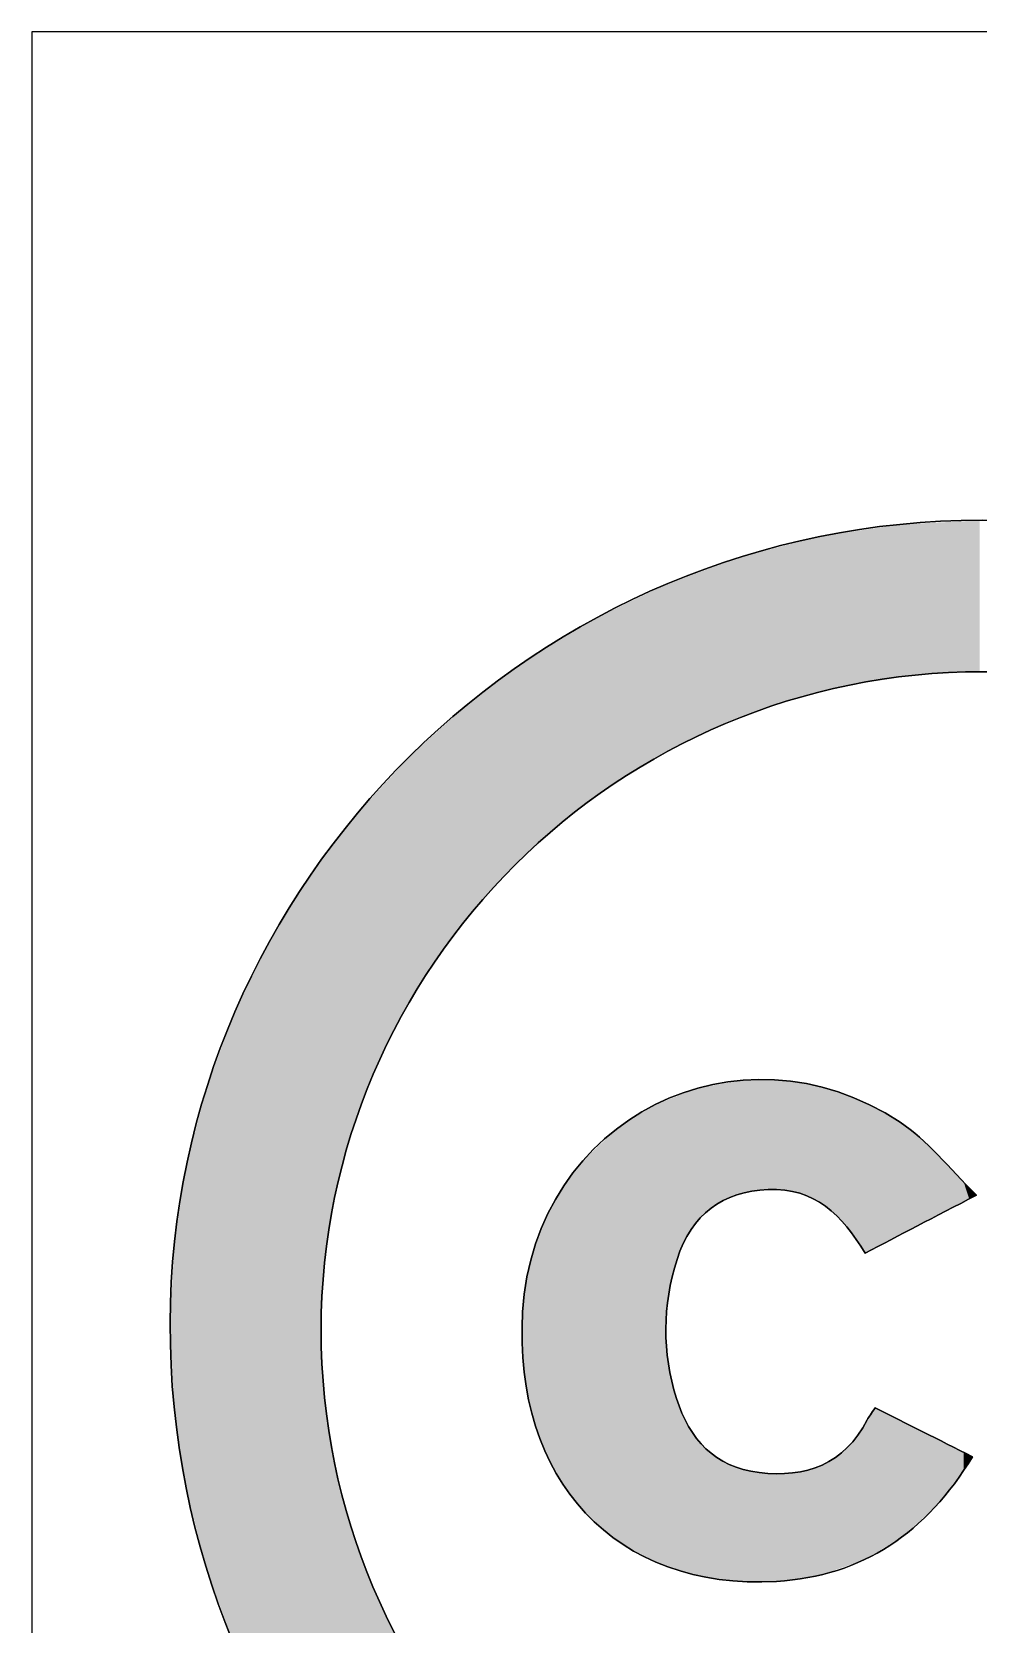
# Model space of a CAD drawing. Extents: x 0 to 338, y -185 to -55.
# Drawn here: x 293.25 to 300.38, y -66.69 to -54.69 of the extents above; entities that cross this region are included whole.
import ezdxf

# ---------------------------------------------------------------- set-up
doc = ezdxf.new("R2010")
doc.units = 0
doc.layers.add('CALQUE_1', color=7, linetype='CONTINUOUS')

# ---------------------------------------------------------------- blocks, each defined once
blk = doc.blocks.new('*U8')
at = {"layer": 'CALQUE_1', "color": 7}
for points in [[(299.714, -59.566), (299.412, -58.458), (299.714, -58.412)], [(299.79, -59.554), (299.714, -58.412), (299.79, -58.401)], [(299.714, -59.566), (299.714, -58.412), (299.79, -59.554)], [(299.887, -59.539), (299.79, -58.401), (299.887, -58.396)], [(299.79, -59.554), (299.79, -58.401), (299.887, -59.539)], [(299.906, -59.536), (299.887, -58.396), (299.906, -58.395)], [(299.887, -59.539), (299.887, -58.396), (299.906, -59.536)], [(300.332, -59.515), (299.906, -58.395), (300.332, -58.374)], [(299.906, -59.536), (299.906, -58.395), (300.332, -59.515)], [(300.393, -59.512), (300.332, -58.374), (300.393, -58.371)], [(300.332, -59.515), (300.332, -58.374), (300.393, -59.512)], [(298.919, -59.74), (298.603, -58.642), (298.919, -58.561)], [(298.934, -59.734), (298.919, -58.561), (298.934, -58.557)], [(298.919, -59.74), (298.919, -58.561), (298.934, -59.734)], [(299.114, -59.688), (298.934, -58.557), (299.114, -58.511)], [(298.934, -59.734), (298.934, -58.557), (299.114, -59.688)], [(299.186, -59.669), (299.114, -58.511), (299.186, -58.492)], [(299.114, -59.688), (299.114, -58.511), (299.186, -59.669)], [(299.394, -59.616), (299.186, -58.492), (299.394, -58.461)], [(299.186, -59.669), (299.186, -58.492), (299.394, -59.616)], [(299.412, -59.612), (299.394, -58.461), (299.412, -58.458)], [(299.394, -59.616), (299.394, -58.461), (299.412, -59.612)], [(299.412, -59.612), (299.412, -58.458), (299.714, -59.566)], [(298.534, -59.88), (298.477, -58.688), (298.534, -58.667)], [(298.603, -59.855), (298.534, -58.667), (298.603, -58.642)], [(298.534, -59.88), (298.534, -58.667), (298.603, -59.855)], [(298.603, -59.855), (298.603, -58.642), (298.919, -59.74)], [(298.463, -59.908), (298.043, -58.846), (298.463, -58.693)], [(298.477, -59.901), (298.463, -58.693), (298.477, -58.688)], [(298.463, -59.908), (298.463, -58.693), (298.477, -59.901)], [(298.477, -59.901), (298.477, -58.688), (298.534, -59.88)], [(297.978, -60.148), (297.63, -59.044), (297.978, -58.877)], [(298.029, -60.118), (297.978, -58.877), (298.029, -58.853)], [(297.978, -60.148), (297.978, -58.877), (298.029, -60.118)], [(298.041, -60.11), (298.029, -58.853), (298.041, -58.847)], [(298.029, -60.118), (298.029, -58.853), (298.041, -60.11)], [(298.043, -60.11), (298.041, -58.847), (298.043, -58.846)], [(298.041, -60.11), (298.041, -58.847), (298.043, -60.11)], [(298.043, -60.11), (298.043, -58.846), (298.463, -59.908)], [(297.63, -60.359), (297.619, -59.049), (297.63, -59.044)], [(297.63, -60.359), (297.63, -59.044), (297.978, -60.148)], [(297.449, -60.494), (297.246, -59.261), (297.449, -59.138)], [(297.509, -60.449), (297.449, -59.138), (297.509, -59.102)], [(297.449, -60.494), (297.449, -59.138), (297.509, -60.449)], [(297.619, -60.367), (297.509, -59.102), (297.619, -59.049)], [(297.509, -60.449), (297.509, -59.102), (297.619, -60.367)], [(297.619, -60.367), (297.619, -59.049), (297.63, -60.359)], [(297.237, -60.653), (297.005, -59.406), (297.237, -59.266)], [(297.246, -60.645), (297.237, -59.266), (297.246, -59.261)], [(297.237, -60.653), (297.237, -59.266), (297.246, -60.645)], [(297.246, -60.645), (297.246, -59.261), (297.449, -60.494)], [(296.884, -60.974), (296.569, -59.729), (296.884, -59.495)], [(296.891, -60.966), (296.884, -59.495), (296.891, -59.49)], [(296.884, -60.974), (296.884, -59.495), (296.891, -60.966)], [(296.951, -60.912), (296.891, -59.49), (296.951, -59.446)], [(296.891, -60.966), (296.891, -59.49), (296.951, -60.912)], [(297.005, -60.863), (296.951, -59.446), (297.005, -59.406)], [(296.951, -60.912), (296.951, -59.446), (297.005, -60.863)], [(297.005, -60.863), (297.005, -59.406), (297.237, -60.653)], [(296.533, -61.366), (296.485, -59.799), (296.533, -59.756)], [(296.563, -61.326), (296.533, -59.756), (296.563, -59.733)], [(296.533, -61.366), (296.533, -59.756), (296.563, -61.326)], [(296.569, -61.318), (296.563, -59.733), (296.569, -59.729)], [(296.563, -61.326), (296.563, -59.733), (296.569, -61.318)], [(296.569, -61.318), (296.569, -59.729), (296.884, -60.974)], [(296.485, -61.43), (296.282, -59.982), (296.485, -59.799)], [(296.485, -61.43), (296.485, -59.799), (296.533, -61.366)], [(296.277, -61.708), (296.098, -60.147), (296.277, -59.986)], [(296.282, -61.701), (296.277, -59.986), (296.282, -59.982)], [(296.277, -61.708), (296.277, -59.986), (296.282, -61.701)], [(296.282, -61.701), (296.282, -59.982), (296.485, -61.43)], [(296.028, -62.117), (295.821, -60.448), (296.028, -60.223)], [(296.032, -62.11), (296.028, -60.223), (296.032, -60.219)], [(296.028, -62.117), (296.028, -60.223), (296.032, -62.11)], [(296.056, -62.07), (296.032, -60.219), (296.056, -60.193)], [(296.032, -62.11), (296.032, -60.219), (296.056, -62.07)], [(296.098, -62.002), (296.056, -60.193), (296.098, -60.147)], [(296.056, -62.07), (296.056, -60.193), (296.098, -62.002)], [(296.098, -62.002), (296.098, -60.147), (296.277, -61.708)], [(295.819, -62.55), (295.701, -60.578), (295.819, -60.451)], [(295.821, -62.543), (295.819, -60.451), (295.821, -60.448)], [(295.819, -62.55), (295.819, -60.451), (295.821, -62.543)], [(295.821, -62.543), (295.821, -60.448), (296.028, -62.117)], [(295.701, -62.868), (295.666, -60.625), (295.701, -60.578)], [(295.701, -62.868), (295.701, -60.578), (295.819, -62.55)], [(295.651, -63.005), (295.53, -60.804), (295.651, -60.644)], [(295.653, -62.999), (295.651, -60.644), (295.653, -60.642)], [(295.651, -63.005), (295.651, -60.644), (295.653, -62.999)], [(295.666, -62.965), (295.653, -60.642), (295.666, -60.625)], [(295.653, -62.999), (295.653, -60.642), (295.666, -62.965)], [(295.666, -62.965), (295.666, -60.625), (295.701, -62.868)], [(295.529, -63.48), (295.454, -60.904), (295.529, -60.806)], [(295.53, -63.474), (295.529, -60.806), (295.53, -60.804)], [(295.529, -63.48), (295.529, -60.806), (295.53, -63.474)], [(295.53, -63.474), (295.53, -60.804), (295.651, -63.005)], [(295.428, -68.015), (295.347, -61.045), (295.428, -60.939)], [(295.453, -63.973), (295.428, -60.939), (295.453, -60.905)], [(295.428, -64.472), (295.428, -60.939), (295.453, -63.973)], [(295.454, -63.966), (295.453, -60.905), (295.454, -60.904)], [(295.453, -63.973), (295.453, -60.905), (295.454, -63.966)], [(295.454, -63.966), (295.454, -60.904), (295.529, -63.48)], [(295.347, -67.905), (295.318, -61.093), (295.347, -61.045)], [(295.347, -67.905), (295.347, -61.045), (295.428, -68.015)], [(295.318, -67.864), (295.039, -61.544), (295.318, -61.093)], [(295.318, -67.864), (295.318, -61.093), (295.347, -67.905)], [(295.039, -67.395), (295.015, -61.592), (295.039, -61.544)], [(295.039, -67.395), (295.039, -61.544), (295.318, -67.864)], [(295.015, -67.356), (294.779, -62.073), (295.015, -61.592)], [(295.015, -67.356), (295.015, -61.592), (295.039, -67.395)], [(294.761, -66.817), (294.571, -62.629), (294.761, -62.121)], [(294.779, -66.855), (294.761, -62.121), (294.779, -62.073)], [(294.761, -66.817), (294.761, -62.121), (294.779, -66.855)], [(294.779, -66.855), (294.779, -62.073), (295.015, -67.356)], [(294.571, -66.286), (294.558, -62.676), (294.571, -62.629)], [(294.571, -66.286), (294.571, -62.629), (294.761, -66.817)], [(294.558, -66.251), (294.418, -63.208), (294.558, -62.676)], [(294.558, -66.251), (294.558, -62.676), (294.571, -66.286)], [(294.418, -65.692), (294.41, -63.256), (294.418, -63.208)], [(294.418, -65.692), (294.418, -63.208), (294.558, -66.251)], [(294.41, -65.662), (294.323, -63.806), (294.41, -63.256)], [(294.41, -65.662), (294.41, -63.256), (294.418, -65.692)], [(294.323, -65.074), (294.32, -63.87), (294.323, -63.806)], [(294.323, -65.074), (294.323, -63.806), (294.41, -65.662)], [(294.32, -65.051), (294.29, -64.422), (294.32, -63.87)], [(294.32, -65.051), (294.32, -63.87), (294.323, -65.074)], [(295.428, -68.015), (295.428, -64.472), (295.453, -68.05)], [(295.453, -68.05), (295.428, -64.472), (295.453, -64.981)], [(295.453, -68.05), (295.453, -64.981), (295.454, -68.05)], [(295.454, -68.05), (295.453, -64.981), (295.454, -64.983)], [(295.454, -68.05), (295.454, -64.983), (295.529, -68.153)], [(295.529, -68.153), (295.454, -64.983), (295.529, -65.475)], [(295.529, -68.153), (295.529, -65.475), (295.53, -68.154)], [(295.53, -68.154), (295.529, -65.475), (295.53, -65.478)], [(295.53, -68.154), (295.53, -65.478), (295.651, -68.32)], [(295.651, -68.32), (295.53, -65.478), (295.651, -65.952)], [(295.651, -68.32), (295.651, -65.952), (295.653, -68.322)], [(295.653, -68.322), (295.651, -65.952), (295.653, -65.956)], [(295.653, -68.322), (295.653, -65.956), (295.666, -68.339)], [(295.666, -68.339), (295.653, -65.956), (295.666, -65.991)], [(295.666, -68.339), (295.666, -65.991), (295.701, -68.379)], [(295.701, -68.379), (295.666, -65.991), (295.701, -66.088)], [(295.701, -68.379), (295.701, -66.088), (295.819, -68.511)], [(295.819, -68.511), (295.701, -66.088), (295.819, -66.409)], [(295.819, -68.511), (295.819, -66.409), (295.821, -68.514)], [(295.821, -68.514), (295.819, -66.409), (295.821, -66.414)], [(295.821, -68.514), (295.821, -66.414), (296.028, -68.747)], [(296.028, -68.747), (295.821, -66.414), (296.028, -66.844)]]:
    blk.add_solid(points, dxfattribs=at)
blk = doc.blocks.new('*U16')
at = {"layer": 'CALQUE_1', "color": 7}
for points in [[(298.286, -63.627), (298.268, -62.649), (298.286, -62.646)], [(298.329, -63.591), (298.286, -62.646), (298.329, -62.638)], [(298.286, -63.627), (298.286, -62.646), (298.329, -63.591)], [(298.412, -63.523), (298.329, -62.638), (298.412, -62.624)], [(298.329, -63.591), (298.329, -62.638), (298.412, -63.523)], [(298.456, -63.502), (298.412, -62.624), (298.456, -62.616)], [(298.412, -63.523), (298.412, -62.624), (298.456, -63.502)], [(298.532, -63.467), (298.456, -62.616), (298.532, -62.602)], [(298.456, -63.502), (298.456, -62.616), (298.532, -63.467)], [(298.561, -63.453), (298.532, -62.602), (298.561, -62.597)], [(298.532, -63.467), (298.532, -62.602), (298.561, -63.453)], [(298.61, -63.443), (298.561, -62.597), (298.61, -62.589)], [(298.561, -63.453), (298.561, -62.597), (298.61, -63.443)], [(298.611, -63.443), (298.61, -62.589), (298.611, -62.588)], [(298.61, -63.443), (298.61, -62.589), (298.611, -63.443)], [(298.734, -63.418), (298.611, -62.588), (298.734, -62.585)], [(298.611, -63.443), (298.611, -62.588), (298.734, -63.418)], [(298.787, -63.418), (298.734, -62.585), (298.787, -62.583)], [(298.734, -63.418), (298.734, -62.585), (298.787, -63.418)], [(298.787, -63.418), (298.787, -62.583), (298.794, -63.418)], [(298.794, -63.418), (298.787, -62.583), (298.794, -62.584)], [(298.794, -63.418), (298.794, -62.584), (298.861, -63.418)], [(298.861, -63.418), (298.794, -62.584), (298.861, -62.589)], [(298.861, -63.418), (298.861, -62.589), (298.923, -63.418)], [(298.923, -63.418), (298.861, -62.589), (298.923, -62.593)], [(298.923, -63.418), (298.923, -62.593), (298.966, -63.429)], [(298.966, -63.429), (298.923, -62.593), (298.966, -62.596)], [(298.966, -63.429), (298.966, -62.596), (298.982, -63.433)], [(298.982, -63.433), (298.966, -62.596), (298.982, -62.599)], [(298.982, -63.433), (298.982, -62.599), (299.039, -63.448)], [(299.039, -63.448), (298.982, -62.599), (299.039, -62.609)], [(299.039, -63.448), (299.039, -62.609), (299.088, -63.46)], [(299.088, -63.46), (299.039, -62.609), (299.088, -62.617)], [(299.088, -63.46), (299.088, -62.617), (299.146, -63.493)], [(299.146, -63.493), (299.088, -62.617), (299.146, -62.627)], [(299.146, -63.493), (299.146, -62.627), (299.152, -63.496)], [(299.152, -63.496), (299.146, -62.627), (299.152, -62.629)], [(299.152, -63.496), (299.152, -62.629), (299.209, -63.528)], [(299.209, -63.528), (299.152, -62.629), (299.209, -62.645)], [(299.209, -63.528), (299.209, -62.645), (299.23, -63.54)], [(299.23, -63.54), (299.209, -62.645), (299.23, -62.651)], [(298.027, -66.248), (297.952, -62.771), (298.027, -62.742)], [(298.032, -64.333), (298.027, -62.742), (298.032, -62.74)], [(298.027, -64.53), (298.027, -62.742), (298.032, -64.333)], [(298.046, -64.238), (298.032, -62.74), (298.046, -62.735)], [(298.032, -64.333), (298.032, -62.74), (298.046, -64.238)], [(298.06, -64.137), (298.046, -62.735), (298.06, -62.729)], [(298.046, -64.238), (298.046, -62.735), (298.06, -64.137)], [(298.088, -64.031), (298.06, -62.729), (298.088, -62.719)], [(298.06, -64.137), (298.06, -62.729), (298.088, -64.031)], [(298.111, -63.942), (298.088, -62.719), (298.111, -62.71)], [(298.088, -64.031), (298.088, -62.719), (298.111, -63.942)], [(298.148, -63.855), (298.111, -62.71), (298.148, -62.695)], [(298.111, -63.942), (298.111, -62.71), (298.148, -63.855)], [(298.186, -63.766), (298.148, -62.695), (298.186, -62.681)], [(298.148, -63.855), (298.148, -62.695), (298.186, -63.766)], [(298.227, -63.709), (298.186, -62.681), (298.227, -62.665)], [(298.186, -63.766), (298.186, -62.681), (298.227, -63.709)], [(298.229, -63.707), (298.227, -62.665), (298.229, -62.664)], [(298.227, -63.709), (298.227, -62.665), (298.229, -63.707)], [(298.268, -63.653), (298.229, -62.664), (298.268, -62.649)], [(298.229, -63.707), (298.229, -62.664), (298.268, -63.653)], [(298.268, -63.653), (298.268, -62.649), (298.286, -63.627)], [(299.23, -63.54), (299.23, -62.651), (299.305, -63.607)], [(299.305, -63.607), (299.23, -62.651), (299.305, -62.672)], [(299.305, -63.607), (299.305, -62.672), (299.325, -63.626)], [(299.325, -63.626), (299.305, -62.672), (299.325, -62.677)], [(299.325, -63.626), (299.325, -62.677), (299.353, -63.651)], [(299.353, -63.651), (299.325, -62.677), (299.353, -62.688)], [(299.353, -63.651), (299.353, -62.688), (299.436, -63.757)], [(299.436, -63.757), (299.353, -62.688), (299.436, -62.72)], [(299.436, -63.757), (299.436, -62.72), (299.462, -63.789)], [(299.462, -63.789), (299.436, -62.72), (299.462, -62.73)], [(299.462, -63.789), (299.462, -62.73), (299.503, -63.854)], [(299.503, -63.854), (299.462, -62.73), (299.503, -62.746)], [(299.503, -63.854), (299.503, -62.746), (299.511, -63.866)], [(299.511, -63.866), (299.503, -62.746), (299.511, -62.751)], [(299.511, -63.866), (299.511, -62.751), (299.523, -63.886)], [(299.523, -63.886), (299.511, -62.751), (299.523, -62.757)], [(299.523, -63.886), (299.523, -62.757), (299.524, -63.887)], [(299.524, -63.887), (299.523, -62.757), (299.524, -62.757)], [(299.524, -63.887), (299.524, -62.757), (299.54, -63.887)], [(299.54, -63.887), (299.524, -62.757), (299.54, -62.765)], [(299.54, -63.887), (299.54, -62.765), (299.545, -63.884)], [(299.545, -63.884), (299.54, -62.765), (299.545, -62.768)], [(297.946, -66.219), (297.704, -62.926), (297.946, -62.774)], [(297.952, -66.223), (297.946, -62.774), (297.952, -62.771)], [(297.946, -66.219), (297.946, -62.774), (297.952, -66.223)], [(297.952, -66.223), (297.952, -62.771), (298.027, -66.248)], [(299.545, -63.884), (299.545, -62.768), (299.576, -63.868)], [(299.576, -63.868), (299.545, -62.768), (299.576, -62.784)], [(299.576, -63.868), (299.576, -62.784), (299.585, -63.863)], [(299.585, -63.863), (299.576, -62.784), (299.585, -62.788)], [(299.585, -63.863), (299.585, -62.788), (299.6, -63.856)], [(299.6, -63.856), (299.585, -62.788), (299.6, -62.796)], [(299.6, -63.856), (299.6, -62.796), (299.604, -63.854)], [(299.604, -63.854), (299.6, -62.796), (299.604, -62.798)], [(299.604, -63.854), (299.604, -62.798), (299.628, -63.841)], [(299.628, -63.841), (299.604, -62.798), (299.628, -62.81)], [(299.628, -63.841), (299.628, -62.81), (299.679, -63.814)], [(299.679, -63.814), (299.628, -62.81), (299.679, -62.836)], [(299.679, -63.814), (299.679, -62.836), (299.695, -63.806)], [(299.695, -63.806), (299.679, -62.836), (299.695, -62.845)], [(299.695, -63.806), (299.695, -62.845), (299.723, -63.792)], [(299.723, -63.792), (299.695, -62.845), (299.723, -62.862)], [(299.723, -63.792), (299.723, -62.862), (299.766, -63.769)], [(299.766, -63.769), (299.723, -62.862), (299.766, -62.888)], [(297.654, -66.05), (297.487, -63.116), (297.654, -62.958)], [(297.704, -66.09), (297.654, -62.958), (297.704, -62.926)], [(297.654, -66.05), (297.654, -62.958), (297.704, -66.09)], [(297.704, -66.09), (297.704, -62.926), (297.946, -66.219)], [(299.766, -63.769), (299.766, -62.888), (299.787, -63.758)], [(299.787, -63.758), (299.766, -62.888), (299.787, -62.902)], [(299.787, -63.758), (299.787, -62.902), (299.797, -63.753)], [(299.797, -63.753), (299.787, -62.902), (299.797, -62.908)], [(299.797, -63.753), (299.797, -62.908), (299.804, -63.749)], [(299.804, -63.749), (299.797, -62.908), (299.804, -62.913)], [(299.804, -63.749), (299.804, -62.913), (299.804, -63.749)], [(299.804, -63.749), (299.804, -62.913), (299.804, -62.913)], [(299.804, -63.749), (299.804, -62.913), (299.832, -63.735)], [(299.832, -63.735), (299.804, -62.913), (299.832, -62.933)], [(299.832, -63.735), (299.832, -62.933), (299.94, -63.679)], [(299.94, -63.679), (299.832, -62.933), (299.94, -63.02)], [(297.487, -65.918), (297.4, -63.198), (297.487, -63.116)], [(297.487, -65.918), (297.487, -63.116), (297.654, -66.05)], [(299.94, -63.679), (299.94, -63.02), (299.964, -63.666)], [(299.964, -63.666), (299.94, -63.02), (299.964, -63.044)], [(299.964, -63.666), (299.964, -63.044), (300.027, -63.633)], [(300.027, -63.633), (299.964, -63.044), (300.027, -63.107)], [(300.027, -63.633), (300.027, -63.107), (300.053, -63.62)], [(300.053, -63.62), (300.027, -63.107), (300.053, -63.133)], [(297.4, -65.82), (297.303, -63.321), (297.4, -63.198)], [(297.4, -65.82), (297.4, -63.198), (297.487, -65.918)], [(300.053, -63.62), (300.053, -63.133), (300.146, -63.571)], [(300.146, -63.571), (300.053, -63.133), (300.146, -63.226)], [(300.146, -63.571), (300.146, -63.226), (300.242, -63.521)], [(300.242, -63.521), (300.146, -63.226), (300.242, -63.325)], [(297.291, -65.69), (297.194, -63.488), (297.291, -63.337)], [(297.303, -65.711), (297.291, -63.337), (297.303, -63.321)], [(297.291, -65.69), (297.291, -63.337), (297.303, -65.711)], [(297.303, -65.711), (297.303, -63.321), (297.4, -65.82)], [(300.242, -63.521), (300.242, -63.325), (300.271, -63.506)], [(300.271, -63.506), (300.242, -63.325), (300.271, -63.355)], [(300.271, -63.506), (300.271, -63.355), (300.313, -63.484)], [(300.313, -63.484), (300.271, -63.355), (300.313, -63.399)], [(300.313, -63.484), (300.313, -63.399), (300.321, -63.48)], [(300.321, -63.48), (300.313, -63.399), (300.321, -63.407)], [(300.321, -63.48), (300.321, -63.407), (300.331, -63.475)], [(300.331, -63.475), (300.321, -63.407), (300.331, -63.418)], [(300.331, -63.475), (300.331, -63.418), (300.333, -63.474)], [(300.333, -63.474), (300.331, -63.418), (300.333, -63.42)], [(300.333, -63.474), (300.333, -63.42), (300.368, -63.456)], [(297.155, -65.47), (297.112, -63.65), (297.155, -63.565)], [(297.194, -65.533), (297.155, -63.565), (297.194, -63.488)], [(297.155, -65.47), (297.155, -63.565), (297.194, -65.533)], [(297.194, -65.533), (297.194, -63.488), (297.291, -65.69)], [(297.112, -65.363), (297.044, -63.824), (297.112, -63.65)], [(297.112, -65.363), (297.112, -63.65), (297.155, -65.47)], [(297.044, -65.197), (296.993, -64.008), (297.044, -63.825)], [(297.044, -65.198), (297.044, -63.825), (297.044, -63.824)], [(297.044, -65.198), (297.044, -63.824), (297.112, -65.363)], [(297.044, -65.197), (297.044, -63.825), (297.044, -65.198)], [(296.993, -64.983), (296.972, -64.126), (296.993, -64.008)], [(296.993, -64.983), (296.993, -64.008), (297.044, -65.197)], [(296.959, -64.752), (296.944, -64.395), (296.959, -64.202)], [(296.972, -64.896), (296.959, -64.202), (296.972, -64.126)], [(296.959, -64.752), (296.959, -64.202), (296.972, -64.896)], [(296.972, -64.896), (296.972, -64.126), (296.993, -64.983)], [(296.944, -64.583), (296.943, -64.568), (296.944, -64.395)], [(296.944, -64.583), (296.944, -64.395), (296.959, -64.752)], [(298.027, -66.248), (298.027, -64.53), (298.032, -66.249)], [(298.032, -66.249), (298.027, -64.53), (298.032, -64.582)], [(298.032, -66.249), (298.032, -64.582), (298.046, -66.254)], [(298.046, -66.254), (298.032, -64.582), (298.046, -64.726)], [(298.046, -66.254), (298.046, -64.726), (298.06, -66.259)], [(298.06, -66.259), (298.046, -64.726), (298.06, -64.793)], [(298.06, -66.259), (298.06, -64.793), (298.088, -66.268)], [(298.088, -66.268), (298.06, -64.793), (298.088, -64.923)], [(298.088, -66.268), (298.088, -64.923), (298.111, -66.276)], [(298.111, -66.276), (298.088, -64.923), (298.111, -64.99)], [(298.111, -66.276), (298.111, -64.99), (298.148, -66.288)], [(298.148, -66.288), (298.111, -64.99), (298.148, -65.098)], [(298.148, -66.288), (298.148, -65.098), (298.186, -66.3)], [(298.186, -66.3), (298.148, -65.098), (298.186, -65.169)], [(299.54, -66.193), (299.524, -65.182), (299.54, -65.157)], [(299.545, -66.19), (299.54, -65.157), (299.545, -65.149)], [(299.54, -66.193), (299.54, -65.157), (299.545, -66.19)], [(299.576, -66.172), (299.545, -65.149), (299.576, -65.101)], [(299.545, -66.19), (299.545, -65.149), (299.576, -66.172)], [(299.585, -66.166), (299.576, -65.101), (299.585, -65.087)], [(299.576, -66.172), (299.576, -65.101), (299.585, -66.166)], [(299.6, -66.157), (299.585, -65.087), (299.6, -65.066)], [(299.585, -66.166), (299.585, -65.087), (299.6, -66.157)], [(299.604, -66.155), (299.6, -65.066), (299.604, -65.06)], [(299.6, -66.157), (299.6, -65.066), (299.604, -66.155)], [(299.604, -66.155), (299.604, -65.06), (299.628, -66.141)], [(299.628, -66.141), (299.604, -65.06), (299.628, -65.069)], [(299.628, -66.141), (299.628, -65.069), (299.679, -66.11)], [(299.679, -66.11), (299.628, -65.069), (299.679, -65.095)], [(299.679, -66.11), (299.679, -65.095), (299.695, -66.1)], [(299.695, -66.1), (299.679, -65.095), (299.695, -65.103)], [(299.695, -66.1), (299.695, -65.103), (299.723, -66.084)], [(299.723, -66.084), (299.695, -65.103), (299.723, -65.117)], [(299.723, -66.084), (299.723, -65.117), (299.766, -66.058)], [(299.766, -66.058), (299.723, -65.117), (299.766, -65.139)], [(299.766, -66.058), (299.766, -65.139), (299.787, -66.045)], [(299.787, -66.045), (299.766, -65.139), (299.787, -65.15)], [(299.787, -66.045), (299.787, -65.15), (299.797, -66.039)], [(299.797, -66.039), (299.787, -65.15), (299.797, -65.155)], [(299.797, -66.039), (299.797, -65.155), (299.804, -66.035)], [(299.804, -66.035), (299.797, -65.155), (299.804, -65.159)], [(299.804, -66.035), (299.804, -65.159), (299.804, -66.035)], [(299.804, -66.035), (299.804, -65.159), (299.804, -65.159)], [(299.804, -66.035), (299.804, -65.159), (299.832, -66.01)], [(299.832, -66.01), (299.804, -65.159), (299.832, -65.173)], [(298.186, -66.3), (298.186, -65.169), (298.227, -66.314)], [(298.227, -66.314), (298.186, -65.169), (298.227, -65.245)], [(298.227, -66.314), (298.227, -65.245), (298.229, -66.315)], [(298.229, -66.315), (298.227, -65.245), (298.229, -65.247)], [(298.229, -66.315), (298.229, -65.247), (298.268, -66.321)], [(298.268, -66.321), (298.229, -65.247), (298.268, -65.294)], [(299.462, -66.225), (299.436, -65.314), (299.462, -65.276)], [(299.503, -66.211), (299.462, -65.276), (299.503, -65.212)], [(299.462, -66.225), (299.462, -65.276), (299.503, -66.211)], [(299.511, -66.208), (299.503, -65.212), (299.511, -65.2)], [(299.503, -66.211), (299.503, -65.212), (299.511, -66.208)], [(299.523, -66.204), (299.511, -65.2), (299.523, -65.183)], [(299.511, -66.208), (299.511, -65.2), (299.523, -66.204)], [(299.524, -66.203), (299.523, -65.183), (299.524, -65.182)], [(299.523, -66.204), (299.523, -65.183), (299.524, -66.203)], [(299.524, -66.203), (299.524, -65.182), (299.54, -66.193)], [(299.832, -66.01), (299.832, -65.173), (299.94, -65.912)], [(299.94, -65.912), (299.832, -65.173), (299.94, -65.227)], [(299.94, -65.912), (299.94, -65.227), (299.964, -65.89)], [(299.964, -65.89), (299.94, -65.227), (299.964, -65.24)], [(299.964, -65.89), (299.964, -65.24), (300.027, -65.834)], [(300.027, -65.834), (299.964, -65.24), (300.027, -65.272)], [(300.027, -65.834), (300.027, -65.272), (300.053, -65.81)], [(300.053, -65.81), (300.027, -65.272), (300.053, -65.285)], [(300.053, -65.81), (300.053, -65.285), (300.146, -65.692)], [(300.146, -65.692), (300.053, -65.285), (300.146, -65.332)], [(298.268, -66.321), (298.268, -65.294), (298.286, -66.324)], [(298.286, -66.324), (298.268, -65.294), (298.286, -65.316)], [(298.286, -66.324), (298.286, -65.316), (298.329, -66.331)], [(298.329, -66.331), (298.286, -65.316), (298.329, -65.367)], [(298.329, -66.331), (298.329, -65.367), (298.412, -66.344)], [(298.412, -66.344), (298.329, -65.367), (298.412, -65.428)], [(299.353, -66.264), (299.325, -65.415), (299.353, -65.389)], [(299.436, -66.234), (299.353, -65.389), (299.436, -65.314)], [(299.353, -66.264), (299.353, -65.389), (299.436, -66.234)], [(299.436, -66.234), (299.436, -65.314), (299.462, -66.225)], [(300.146, -65.692), (300.146, -65.332), (300.242, -65.57)], [(300.242, -65.57), (300.146, -65.332), (300.242, -65.38)], [(300.242, -65.57), (300.242, -65.38), (300.271, -65.533)], [(300.271, -65.533), (300.242, -65.38), (300.271, -65.395)], [(300.271, -65.533), (300.271, -65.395), (300.313, -65.467)], [(300.313, -65.467), (300.271, -65.395), (300.313, -65.416)], [(298.412, -66.344), (298.412, -65.428), (298.456, -66.351)], [(298.456, -66.351), (298.412, -65.428), (298.456, -65.461)], [(298.456, -66.351), (298.456, -65.461), (298.532, -66.364)], [(298.532, -66.364), (298.456, -65.461), (298.532, -65.492)], [(298.532, -66.364), (298.532, -65.492), (298.561, -66.364)], [(298.561, -66.364), (298.532, -65.492), (298.561, -65.504)], [(298.561, -66.364), (298.561, -65.504), (298.61, -66.364)], [(298.61, -66.364), (298.561, -65.504), (298.61, -65.524)], [(298.61, -66.364), (298.61, -65.524), (298.611, -66.364)], [(298.611, -66.364), (298.61, -65.524), (298.611, -65.524)], [(298.611, -66.364), (298.611, -65.524), (298.734, -66.366)], [(298.734, -66.366), (298.611, -65.524), (298.734, -65.544)], [(299.088, -66.339), (299.039, -65.537), (299.088, -65.526)], [(299.146, -66.327), (299.088, -65.526), (299.146, -65.513)], [(299.088, -66.339), (299.088, -65.526), (299.146, -66.327)], [(299.152, -66.326), (299.146, -65.513), (299.152, -65.512)], [(299.146, -66.327), (299.146, -65.513), (299.152, -66.326)], [(299.209, -66.315), (299.152, -65.512), (299.209, -65.483)], [(299.152, -66.326), (299.152, -65.512), (299.209, -66.315)], [(299.23, -66.307), (299.209, -65.483), (299.23, -65.472)], [(299.209, -66.315), (299.209, -65.483), (299.23, -66.307)], [(299.305, -66.281), (299.23, -65.472), (299.305, -65.434)], [(299.23, -66.307), (299.23, -65.472), (299.305, -66.281)], [(299.325, -66.274), (299.305, -65.434), (299.325, -65.415)], [(299.305, -66.281), (299.305, -65.434), (299.325, -66.274)], [(299.325, -66.274), (299.325, -65.415), (299.353, -66.264)], [(300.313, -65.467), (300.313, -65.416), (300.321, -65.455)], [(300.321, -65.455), (300.313, -65.416), (300.321, -65.42)], [(300.321, -65.455), (300.321, -65.42), (300.331, -65.438)], [(300.331, -65.438), (300.321, -65.42), (300.331, -65.425)], [(300.331, -65.438), (300.331, -65.425), (300.333, -65.435)], [(298.734, -66.366), (298.734, -65.544), (298.787, -66.366)], [(298.787, -66.366), (298.734, -65.544), (298.787, -65.552)], [(298.787, -66.366), (298.787, -65.552), (298.794, -66.366)], [(298.794, -66.366), (298.787, -65.552), (298.794, -65.553)], [(298.861, -66.367), (298.794, -65.553), (298.861, -65.552)], [(298.794, -66.366), (298.794, -65.553), (298.861, -66.367)], [(298.923, -66.361), (298.861, -65.552), (298.923, -65.551)], [(298.861, -66.367), (298.861, -65.552), (298.923, -66.361)], [(298.923, -66.361), (298.923, -65.551), (298.966, -66.356)], [(298.966, -66.356), (298.923, -65.551), (298.966, -65.551)], [(298.982, -66.354), (298.966, -65.551), (298.982, -65.55)], [(298.966, -66.356), (298.966, -65.551), (298.982, -66.354)], [(299.039, -66.349), (298.982, -65.55), (299.039, -65.537)], [(298.982, -66.354), (298.982, -65.55), (299.039, -66.349)], [(299.039, -66.349), (299.039, -65.537), (299.088, -66.339)]]:
    blk.add_solid(points, dxfattribs=at)
blk = doc.blocks.new('BLOCK_4')
at = {"layer": 'CALQUE_1'}
for points, knots in [([(337.738, -68.285), (337.644, -68.281), (337.55, -68.274), (337.456, -68.274), (327.14, -68.273), (316.824, -68.274), (306.507, -68.269), (306.316, -68.269), (306.212, -68.333), (306.105, -68.484), (304.942, -70.119), (303.368, -71.136), (301.381, -71.385), (298.595, -71.734), (296.348, -70.733), (294.68, -68.465), (294.578, -68.327), (294.484, -68.262), (294.311, -68.27), (293.957, -68.286), (293.602, -68.281), (293.248, -68.285), (293.248, -63.754), (293.248, -59.222), (293.248, -54.688), (308.078, -54.688), (322.908, -54.688), (337.738, -54.688), (337.738, -59.222), (337.738, -63.754), (337.738, -68.285)], [0, 0, 0, 0, 1, 1, 1, 2, 2, 2, 3, 3, 3, 4, 4, 4, 5, 5, 5, 6, 6, 6, 7, 7, 7, 8, 8, 8, 9, 9, 9, 10, 10, 10, 10]), ([(300.41, -58.37), (297.062, -58.364), (294.298, -61.098), (294.29, -64.422), (294.282, -67.816), (296.993, -70.586), (300.332, -70.595), (303.745, -70.605), (306.498, -67.89), (306.505, -64.51), (306.511, -61.122), (303.785, -58.377), (300.41, -58.37)], [0, 0, 0, 0, 1, 1, 1, 2, 2, 2, 3, 3, 3, 4, 4, 4, 4]), ([(300.41, -58.37), (303.785, -58.377), (306.511, -61.122), (306.505, -64.51), (306.498, -67.89), (303.745, -70.605), (300.332, -70.595), (296.993, -70.586), (294.282, -67.816), (294.29, -64.422), (294.298, -61.098), (297.062, -58.364), (300.41, -58.37)], [0, 0, 0, 0, 1, 1, 1, 2, 2, 2, 3, 3, 3, 4, 4, 4, 4]), ([(300.414, -59.511), (297.668, -59.51), (295.429, -61.738), (295.428, -64.472), (295.427, -67.217), (297.657, -69.455), (300.393, -69.455), (303.129, -69.456), (305.359, -67.235), (305.366, -64.504), (305.374, -61.756), (303.148, -59.512), (300.414, -59.511)], [0, 0, 0, 0, 1, 1, 1, 2, 2, 2, 3, 3, 3, 4, 4, 4, 4]), ([(300.414, -59.511), (303.148, -59.512), (305.374, -61.756), (305.366, -64.504), (305.359, -67.235), (303.129, -69.456), (300.393, -69.455), (297.657, -69.455), (295.427, -67.217), (295.428, -64.472), (295.429, -61.738), (297.668, -59.51), (300.414, -59.511)], [0, 0, 0, 0, 1, 1, 1, 2, 2, 2, 3, 3, 3, 4, 4, 4, 4]), ([(300.368, -63.456), (300.154, -63.247), (299.998, -63.041), (299.794, -62.907), (298.574, -62.102), (297.034, -62.881), (296.947, -64.336), (296.871, -65.601), (297.652, -66.439), (298.861, -66.367), (299.511, -66.328), (299.993, -65.999), (300.337, -65.428), (300.08, -65.298), (299.844, -65.179), (299.605, -65.058), (299.576, -65.102), (299.558, -65.124), (299.545, -65.149), (299.372, -65.485), (299.084, -65.59), (298.729, -65.547), (298.394, -65.506), (298.204, -65.295), (298.107, -64.988), (297.997, -64.64), (298, -64.288), (298.111, -63.942), (298.221, -63.598), (298.455, -63.427), (298.797, -63.413), (299.149, -63.4), (299.357, -63.605), (299.528, -63.893), (299.787, -63.758), (300.042, -63.626), (300.368, -63.456)], [0, 0, 0, 0, 1, 1, 1, 2, 2, 2, 3, 3, 3, 4, 4, 4, 5, 5, 5, 6, 6, 6, 7, 7, 7, 8, 8, 8, 9, 9, 9, 10, 10, 10, 11, 11, 11, 12, 12, 12, 12]), ([(300.368, -63.456), (300.042, -63.626), (299.787, -63.758), (299.528, -63.893), (299.357, -63.605), (299.149, -63.4), (298.797, -63.413), (298.455, -63.427), (298.221, -63.598), (298.111, -63.942), (298, -64.288), (297.997, -64.64), (298.107, -64.988), (298.204, -65.295), (298.394, -65.506), (298.729, -65.547), (299.084, -65.59), (299.372, -65.485), (299.545, -65.149), (299.558, -65.124), (299.576, -65.102), (299.605, -65.058), (299.844, -65.179), (300.08, -65.298), (300.337, -65.428), (299.993, -65.999), (299.511, -66.328), (298.861, -66.367), (297.652, -66.439), (296.871, -65.601), (296.947, -64.336), (297.034, -62.881), (298.574, -62.102), (299.794, -62.907), (299.998, -63.041), (300.154, -63.247), (300.368, -63.456)], [0, 0, 0, 0, 1, 1, 1, 2, 2, 2, 3, 3, 3, 4, 4, 4, 5, 5, 5, 6, 6, 6, 7, 7, 7, 8, 8, 8, 9, 9, 9, 10, 10, 10, 11, 11, 11, 12, 12, 12, 12])]:
    blk.add_open_spline(points, degree=3, knots=knots, dxfattribs=at)
at = {"layer": 'CALQUE_1', "color": 7}
for name in ['*U8', '*U16']:
    blk.add_blockref(name, (0, 0), dxfattribs=at)
blk = doc.blocks.new('BLOCK_3')
at = {"layer": 'CALQUE_1'}
blk.add_blockref('BLOCK_4', (0, 0), dxfattribs=at)
blk = doc.blocks.new('BLOCK_2')
at = {"layer": 'CALQUE_1'}
blk.add_blockref('BLOCK_3', (0, 0), dxfattribs=at)

msp = doc.modelspace()

# ---------------------------------------------------------------- block references
at = {"layer": 'CALQUE_1'}
msp.add_blockref('BLOCK_2', (0, 0), dxfattribs=at)

doc.saveas('drawing.dxf')
